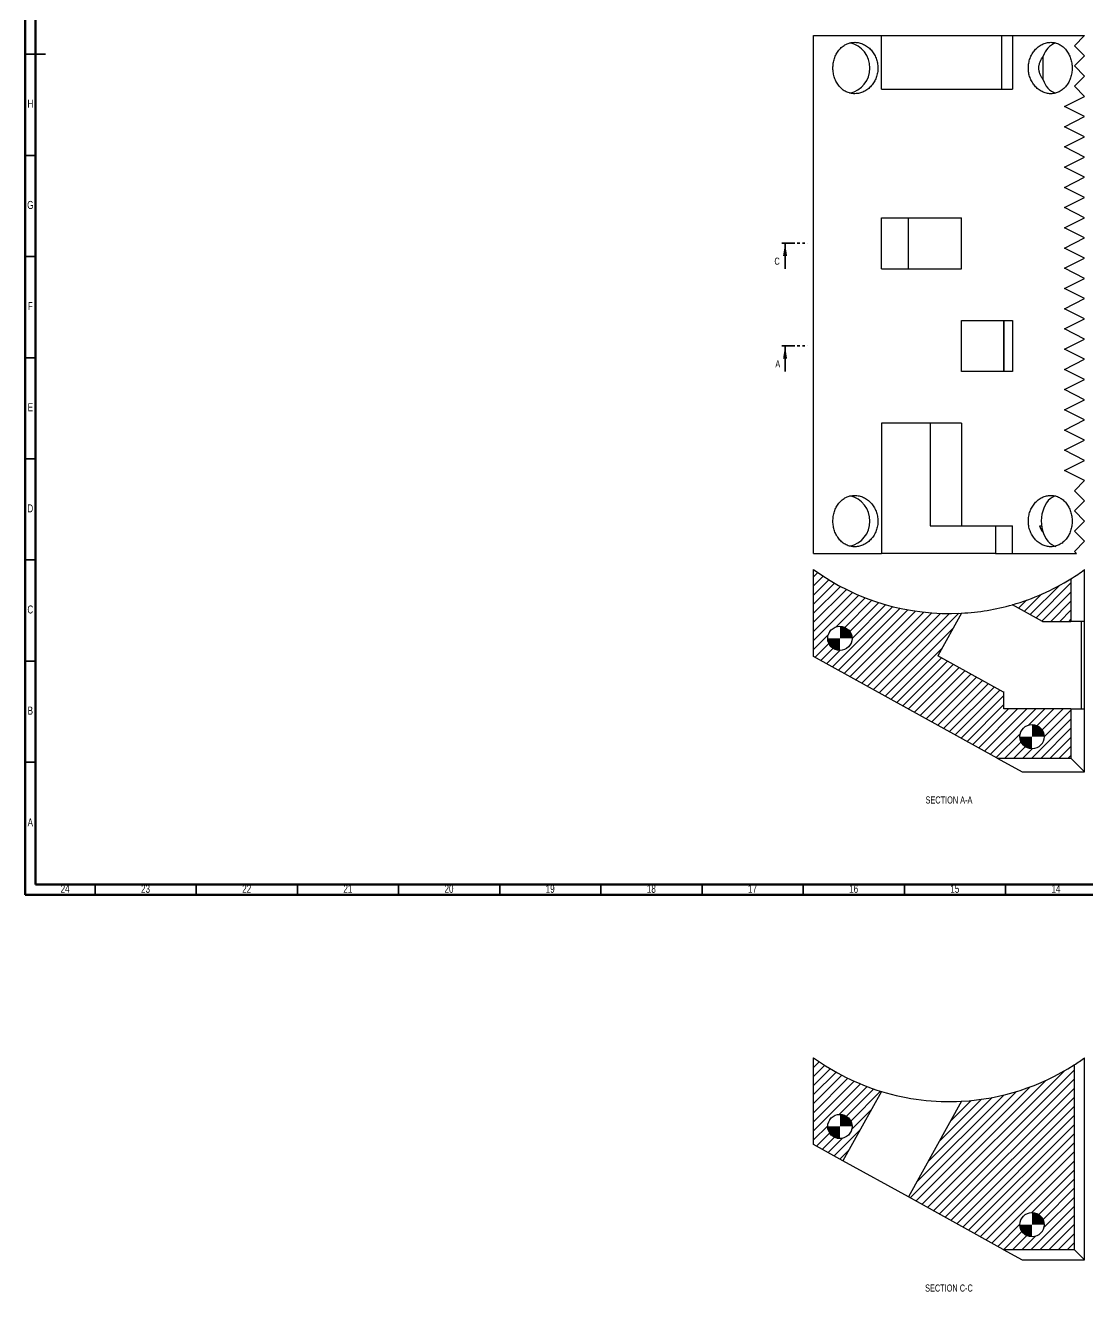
# Model space of a CAD drawing. Header units: millimetres. Extents: x 15 to 1184, y -191 to 836.
# Drawn here: x 15 to 540, y -191 to 435 of the extents above; entities that cross this region are included whole.
import ezdxf

# ---------------------------------------------------------------- set-up
doc = ezdxf.new("R2010")
doc.units = ezdxf.units.MM
doc.linetypes.add('PHANTOM', pattern=[12.699999999999998, 6.35, -1.27, 1.27, -1.27, 1.27, -1.27])
doc.styles.add('SLDTEXTSTYLE0', font='TXT', dxfattribs={"width": 0.75})
pattern_1 = [(45, (0, 0), (-2.245064030267288, 2.245064030267288), [])]

# ---------------------------------------------------------------- blocks, each defined once
blk = doc.blocks.new('SW_DOWELSYMBOL_2')
at = {"linetype": 'Continuous', "lineweight": 0}
h = blk.add_hatch(color=0, dxfattribs=at)
edge = h.paths.add_edge_path(flags=0)
edge.add_arc((0, 0), 5.999999999999978, 180, 270.0000000000008)
edge.add_line((0, -5.999999999999978), (0, 0))
edge.add_line((0, 0), (-5.99999999999995, 0))
h = blk.add_hatch(color=0, dxfattribs=at)
edge = h.paths.add_edge_path(flags=0)
edge.add_arc((0, 0), 5.999999999999978, 0, 90)
edge.add_line((0, 5.999999999999978), (0, 0))
edge.add_line((0, 0), (5.99999999999995, 0))
at = {"color": 0, "linetype": 'Continuous', "lineweight": 0}
blk.add_circle((0, 0), 5.999999999999978, dxfattribs=at)
blk = doc.blocks.new('SW_DOWELSYMBOL_3')
at = {"linetype": 'Continuous', "lineweight": 0}
h = blk.add_hatch(color=0, dxfattribs=at)
edge = h.paths.add_edge_path(flags=0)
edge.add_arc((0, 0), 5.999999999999978, 180, 270.0000000000008)
edge.add_line((0, -5.999999999999978), (0, 0))
edge.add_line((0, 0), (-6.000000000000005, 0))
h = blk.add_hatch(color=0, dxfattribs=at)
edge = h.paths.add_edge_path(flags=0)
edge.add_arc((0, 0), 5.999999999999978, 0, 90)
edge.add_line((0, 5.999999999999978), (0, 0))
edge.add_line((0, 0), (6.000000000000005, 0))
at = {"color": 0, "linetype": 'Continuous', "lineweight": 0}
blk.add_circle((0, 0), 5.999999999999978, dxfattribs=at)
blk = doc.blocks.new('SW_DOWELSYMBOL_4')
at = {"linetype": 'Continuous', "lineweight": 0}
h = blk.add_hatch(color=0, dxfattribs=at)
edge = h.paths.add_edge_path(flags=0)
edge.add_arc((0, 0), 5.999999999999978, 180, 270.0000000000008)
edge.add_line((0, -5.999999999999978), (0, 0))
edge.add_line((0, 0), (-5.99999999999995, 0))
h = blk.add_hatch(color=0, dxfattribs=at)
edge = h.paths.add_edge_path(flags=0)
edge.add_arc((0, 0), 5.999999999999978, 0, 90)
edge.add_line((0, 5.999999999999978), (0, 0))
edge.add_line((0, 0), (5.99999999999995, 0))
at = {"color": 0, "linetype": 'Continuous', "lineweight": 0}
blk.add_circle((0, 0), 5.999999999999978, dxfattribs=at)
blk = doc.blocks.new('SW_DOWELSYMBOL_5')
at = {"linetype": 'Continuous', "lineweight": 0}
h = blk.add_hatch(color=0, dxfattribs=at)
edge = h.paths.add_edge_path(flags=0)
edge.add_arc((0, 0), 5.999999999999978, 180, 270.0000000000008)
edge.add_line((0, -5.999999999999978), (0, 0))
edge.add_line((0, 0), (-6.000000000000005, 0))
h = blk.add_hatch(color=0, dxfattribs=at)
edge = h.paths.add_edge_path(flags=0)
edge.add_arc((0, 0), 5.999999999999978, 0, 90)
edge.add_line((0, 5.999999999999978), (0, 0))
edge.add_line((0, 0), (6.000000000000005, 0))
at = {"color": 0, "linetype": 'Continuous', "lineweight": 0}
blk.add_circle((0, 0), 5.999999999999978, dxfattribs=at)

msp = doc.modelspace()

# ---------------------------------------------------------------- hatches: boundary and pattern name
at = {"linetype": 'Continuous', "lineweight": 18}
h = msp.add_hatch(dxfattribs=at)
h.set_pattern_fill('ANSI31', style=0)
h.set_pattern_definition(pattern_1)
edge = h.paths.add_edge_path(flags=0)
edge.add_arc((471.6007884615385, 258.3297757481004), 114.3, 234.11383598828968, 273.07809128784623, ccw=False)
edge.add_line((404.6007884615385, 165.725834147324), (404.6007884615385, 122.8614504288916))
edge.add_line((404.6007884615385, 122.8614504288916), (495.4086440245051, 72.52583414732335))
edge.add_line((495.4086440245051, 72.52583414732335), (531.8007884615388, 72.52583414732337))
edge.add_line((531.8007884615388, 72.52583414732337), (531.8007884615386, 96.86353359006443))
edge.add_line((531.8007884615386, 96.86353359006443), (498.6007884615386, 96.86353359006443))
edge.add_line((498.6007884615386, 96.86353359006443), (498.6007884615386, 105.5128889655584))
edge.add_line((498.6007884615386, 105.5128889655584), (498.4074897479055, 105.1641688551318))
edge.add_line((498.4074897479055, 105.1641688551318), (466.0465605837478, 123.1021248042463))
edge.add_line((466.0465605837478, 123.1021248042463), (477.7383543528576, 144.1946791085053))
edge = h.paths.add_edge_path(flags=0)
edge.add_arc((512.6053651777097, 83.17200548226948), 5.999999999999971, 0, 360)
edge = h.paths.add_edge_path(flags=0)
edge.add_arc((417.6007884615385, 131.725834147324), 5.999999999999972, 0, 360)
h = msp.add_hatch(dxfattribs=at)
h.set_pattern_fill('ANSI31', style=0)
h.set_pattern_definition(pattern_1)
edge = h.paths.add_edge_path(flags=0)
edge.add_line((531.8007884615382, 140.1489571407076), (531.8007884615381, 161.1677975879164))
edge.add_arc((471.6007884615385, 258.3297757481004), 114.3, 285.8983892681841, 301.7816897244494, ccw=False)
edge.add_line((502.9112368139463, 148.4018638059043), (517.799874557759, 140.1489571407076))
edge.add_line((517.799874557759, 140.1489571407076), (531.8007884615382, 140.1489571407076))
h = msp.add_hatch(dxfattribs=at)
h.set_pattern_fill('ANSI31', style=0)
h.set_pattern_definition(pattern_1)
edge = h.paths.add_edge_path(flags=0)
edge.add_line((404.6007884615385, -75.57162979245835), (404.6007884615385, -118.4360135108908))
edge.add_line((404.6007884615385, -118.4360135108908), (419.1413428122, -126.4959744006034))
edge.add_line((419.1413428122, -126.4959744006034), (438.1216293070376, -92.25463115518336))
edge.add_arc((471.6007884615385, 17.03231180831802), 114.3, 234.1138359882898, 252.9679838852387, ccw=False)
edge = h.paths.add_edge_path(flags=0)
edge.add_arc((417.6007884615385, -109.5716297924584), 5.999999999999972, 0, 360)
h = msp.add_hatch(dxfattribs=at)
h.set_pattern_fill('ANSI31', style=0)
h.set_pattern_definition(pattern_1)
edge = h.paths.add_edge_path(flags=0)
edge.add_line((451.5022719763577, -144.4339303497179), (498.295120432939, -170.3716297924588))
edge.add_line((498.295120432939, -170.3716297924588), (533.4007884615387, -170.3716297924588))
edge.add_line((533.4007884615387, -170.3716297924588), (533.400788461538, -79.11991125490637))
edge.add_arc((471.6007884615385, 17.03231180831802), 114.3, 273.07809128784623, 302.7301058616557, ccw=False)
edge.add_line((477.7383543528576, -97.10278483127712), (451.5022719763577, -144.4339303497179))
edge = h.paths.add_edge_path(flags=0)
edge.add_arc((512.6053651777097, -158.1254584575128), 5.999999999999971, 0, 360)

# ---------------------------------------------------------------- linework, layer by layer
at = {"color": 7, "linetype": 'Continuous', "lineweight": 70}
for p, q in [((15, 5), (15, 836)), ((20, 10), (20, 831)), ((1179, 10), (20, 10)), ((1184, 5), (15, 5))]:
    msp.add_line(p, q, dxfattribs=at)
at = {"color": 7, "linetype": 'Continuous', "lineweight": 25}
for p, q in [((404.6007884615385, 173.7249230769233), (404.6007884615385, 429.7249230769233)), ((404.6007884615385, 429.7249230769233), (438.1216293070376, 429.7249230769233)), ((438.1216293070376, 403.3249230769234), (438.1216293070376, 429.7249230769233)), ((438.1216293070376, 429.7249230769233), (497.622721101118, 429.7249230769233)), ((497.622721101118, 403.3249230769234), (497.622721101118, 429.7249230769233)), ((497.622721101118, 429.7249230769233), (502.9112368139462, 429.7249230769233)), ((502.9112368139462, 429.7249230769233), (502.9112368139463, 403.3249230769234)), ((502.9112368139462, 429.7249230769233), (538.6007884615386, 429.7249230769233)), ((533.6007884615386, 424.7249243027161), (538.6007884615386, 429.7249230769233)), ((518.1408520355787, 407.9048545353261), (518.1408520356987, 419.5449916186713)), ((538.6007884615386, 419.7249230769233), (533.6007884615385, 424.7249243027161)), ((533.6007884615386, 414.7249243027161), (538.6007884615386, 419.7249230769233)), ((538.6007884615386, 409.7249230769233), (533.6007884615386, 414.724924302716)), ((533.6007884615386, 404.724924302716), (538.6007884615386, 409.7249230769233)), ((438.1216293070376, 403.3249230769234), (502.9112368139463, 403.3249230769234)), ((538.6007884615386, 399.7249230769233), (533.6007884615386, 404.724924302716)), ((528.6007884615385, 394.7249230769232), (538.6007884615386, 399.7249230769233)), ((538.6007884615385, 389.7249230769232), (528.6007884615384, 394.7249230769233)), ((528.6007884615385, 384.7249230769233), (538.6007884615385, 389.7249230769233)), ((538.6007884615385, 379.7249230769232), (528.6007884615384, 384.7249230769233)), ((528.6007884615384, 374.7249230769233), (538.6007884615385, 379.7249230769233)), ((538.6007884615384, 369.7249230769232), (528.6007884615384, 374.7249230769233)), ((528.6007884615384, 364.7249230769233), (538.6007884615385, 369.7249230769233)), ((538.6007884615385, 359.7249230769232), (528.6007884615384, 364.7249230769233)), ((528.6007884615384, 354.7249230769233), (538.6007884615384, 359.7249230769233)), ((538.6007884615384, 349.7249230769233), (528.6007884615384, 354.7249230769233)), ((528.6007884615383, 344.7249230769233), (538.6007884615384, 349.7249230769233)), ((538.6007884615384, 339.7249230769232), (528.6007884615384, 344.7249230769233)), ((438.1216293070377, 339.7249230769233), (477.7383543528576, 339.7249230769233)), ((438.1216293070376, 314.5249230769232), (438.1216293070377, 339.7249230769233)), ((451.5022719763577, 314.5249230769232), (451.5022719763577, 339.7249230769233)), ((477.7383543528576, 314.5249230769232), (477.7383543528576, 339.7249230769233)), ((528.6007884615383, 334.7249230769233), (538.6007884615384, 339.7249230769233)), ((538.6007884615384, 329.7249230769232), (528.6007884615383, 334.7249230769232)), ((528.6007884615382, 324.7249230769232), (538.6007884615384, 329.7249230769233)), ((538.6007884615383, 319.7249230769232), (528.6007884615383, 324.7249230769232)), ((528.6007884615382, 314.7249230769233), (538.6007884615384, 319.7249230769233)), ((438.1216293070376, 314.5249230769232), (477.7383543528576, 314.5249230769232)), ((538.6007884615384, 309.7249230769232), (528.6007884615383, 314.7249230769232)), ((528.6007884615382, 304.7249230769232), (538.6007884615383, 309.7249230769233)), ((538.6007884615383, 299.7249230769232), (528.6007884615382, 304.7249230769232)), ((528.6007884615382, 294.7249230769232), (538.6007884615383, 299.7249230769233)), ((538.6007884615383, 289.7249230769232), (528.6007884615381, 294.7249230769233)), ((477.7383543528577, 288.9249230769233), (502.9112368139463, 288.9249230769233)), ((477.7383543528577, 263.7249230769233), (477.7383543528577, 288.9249230769233)), ((498.4074897479055, 288.9249230769233), (498.4074897479055, 263.7249230769233)), ((498.6007884615386, 288.9249230769233), (498.6007884615386, 263.7249230769233)), ((502.9112368139463, 288.9249230769233), (502.9112368139463, 263.7249230769233)), ((528.6007884615381, 284.7249230769233), (538.6007884615383, 289.7249230769233)), ((538.6007884615383, 279.7249230769232), (528.6007884615381, 284.7249230769233)), ((528.6007884615381, 274.7249230769233), (538.6007884615383, 279.7249230769233)), ((538.6007884615383, 269.7249230769232), (528.6007884615381, 274.7249230769233)), ((528.6007884615381, 264.7249230769233), (538.6007884615383, 269.7249230769233)), ((502.9112368139463, 263.7249230769233), (477.7383543528577, 263.7249230769233)), ((538.6007884615382, 259.7249230769232), (528.600788461538, 264.7249230769233)), ((528.600788461538, 254.7249230769233), (538.6007884615382, 259.7249230769234)), ((538.6007884615382, 249.7249230769232), (528.600788461538, 254.7249230769233)), ((528.600788461538, 244.7249230769233), (538.6007884615382, 249.7249230769234)), ((538.6007884615382, 239.7249230769232), (528.600788461538, 244.7249230769233)), ((477.7383543528576, 238.1249230769233), (438.1216293070376, 238.1249230769233)), ((438.1216293070376, 238.1249230769233), (438.1216293070376, 173.7249230769233)), ((462.1680836217772, 238.1249230769233), (462.1680836217769, 187.3249230769233)), ((477.7383543528576, 238.1249230769233), (477.7383543528573, 187.3249230769233)), ((528.600788461538, 234.7249230769233), (538.6007884615382, 239.7249230769234)), ((538.6007884615382, 229.7249230769231), (528.600788461538, 234.7249230769233)), ((528.6007884615378, 224.7249230769233), (538.6007884615382, 229.7249230769234)), ((538.6007884615382, 219.7249230769232), (528.600788461538, 224.7249230769233)), ((528.6007884615378, 214.7249230769233), (538.6007884615382, 219.7249230769234)), ((538.6007884615381, 209.7249230769231), (528.6007884615378, 214.7249230769233)), ((533.6007884615377, 204.7249230769233), (538.6007884615381, 209.7249230769235)), ((538.6007884615381, 199.724923076923), (533.6007884615378, 204.7249230769232)), ((533.6007884615377, 194.7249230769233), (538.6007884615381, 199.7249230769236)), ((538.6007884615381, 189.7249230769229), (533.6007884615376, 194.7249230769233)), ((533.6007884615377, 184.7249230769233), (538.6007884615381, 189.7249230769236)), ((462.1680836217769, 187.3249230769233), (477.7383543528573, 187.3249230769233)), ((477.7383543528573, 187.3249230769233), (502.9112368139463, 187.3249230769233)), ((494.5290127859347, 187.3249230769233), (494.5290127859347, 173.7249230769233)), ((502.9112368139463, 173.7249230769233), (502.9112368139463, 187.3249230769233)), ((538.6007884615381, 179.7249230769229), (533.6007884615378, 184.7249230769232)), ((533.6007884615377, 174.7249230769233), (538.6007884615381, 179.7249230769236)), ((404.6007884615385, 173.7249230769233), (438.1216293070376, 173.7249230769233)), ((494.5290127859347, 173.7249230769233), (438.1216293070376, 173.7249230769233)), ((494.5290127859347, 173.7249230769233), (502.9112368139463, 173.7249230769233)), ((502.9112368139463, 173.7249230769233), (534.6007884615377, 173.7249230769233)), ((534.6007884615377, 173.7249230769233), (533.6007884615377, 174.7249230769233)), ((404.6007884615385, 122.8614504288905), (404.6007884615385, 165.725834147323)), ((538.6007884615386, 140.1489571407065), (538.6007884615381, 165.725834147323)), ((531.8007884615381, 161.1677975879153), (531.8007884615382, 140.1489571407065)), ((477.7383543528576, 144.1946791085042), (466.0465605837479, 123.1021248042452)), ((517.799874557759, 140.1489571407065), (502.9112368139463, 148.4018638059032)), ((517.799874557759, 140.1489571407065), (531.8007884615382, 140.1489571407065)), ((538.6007884615386, 140.1489571407065), (531.8007884615382, 140.1489571407065)), ((537.000788461538, 96.86353359006335), (537.0007884615381, 140.1489571407065)), ((538.6007884615381, 96.86353359006344), (538.6007884615381, 140.1489571407066)), ((495.4086440245052, 72.52583414732227), (404.6007884615385, 122.8614504288905)), ((498.4074897479055, 105.1641688551307), (466.0465605837479, 123.1021248042452)), ((498.4074897479055, 105.1641688551307), (498.6007884615386, 105.5128889655574)), ((498.6007884615386, 96.86353359006335), (498.6007884615386, 105.5128889655574)), ((531.8007884615386, 96.86353359006335), (498.6007884615386, 96.86353359006335)), ((531.8007884615386, 96.86353359006335), (531.8007884615388, 72.5258341473223)), ((531.8007884615386, 96.86353359006335), (538.6007884615386, 96.86353359006335)), ((538.6007884615381, 65.72583414732294), (538.6007884615386, 96.86353359006335)), ((495.4086440245052, 72.52583414732227), (531.8007884615388, 72.5258341473223)), ((495.4086440245052, 72.52583414732227), (507.6761687603496, 65.72583414732303)), ((531.8007884615388, 72.5258341473223), (538.6007884615381, 65.72583414732294)), ((507.6761687603496, 65.72583414732303), (538.6007884615381, 65.72583414732294)), ((404.6007884615385, -118.4360135108915), (404.6007884615385, -75.57162979245908)), ((533.400788461538, -79.1199112549071), (533.4007884615387, -170.3716297924595)), ((538.6007884615382, -175.5716297924591), (538.6007884615382, -75.57162979245906)), ((438.1216293070376, -92.25463115518407), (419.1413428122, -126.4959744006041)), ((477.7383543528576, -97.10278483127783), (451.5022719763577, -144.4339303497186)), ((419.1413428122, -126.4959744006041), (404.6007884615385, -118.4360135108915)), ((451.5022719763577, -144.4339303497186), (419.1413428122, -126.4959744006041)), ((498.295120432939, -170.3716297924595), (451.5022719763577, -144.4339303497186)), ((498.295120432939, -170.3716297924595), (533.4007884615387, -170.3716297924595)), ((498.295120432939, -170.3716297924595), (507.6761687603496, -175.571629792459)), ((533.4007884615387, -170.3716297924595), (538.6007884615382, -175.5716297924591)), ((507.6761687603496, -175.571629792459), (538.6007884615382, -175.5716297924591))]:
    msp.add_line(p, q, dxfattribs=at)
at = {"color": 7, "linetype": 'Continuous', "lineweight": 35}
for p, q in [((15, 420.5), (25, 420.5)), ((20, 420.5), (15, 420.5)), ((20, 370.5), (15, 370.5)), ((390.5207884615385, 314.4249230769232), (390.5207884615385, 327.1249230769232)), ((20, 320.5), (15, 320.5)), ((390.5207884615385, 263.6249230769233), (390.5207884615385, 276.3249230769233)), ((20, 270.4999999999999), (15, 270.4999999999999)), ((20, 220.5), (15, 220.5)), ((20, 170.5), (15, 170.5)), ((20, 120.4999999999999), (15, 120.4999999999999)), ((20, 70.49999999999996), (15, 70.49999999999996)), ((49.49999999999999, 10), (49.49999999999999, 5)), ((99.50000000000003, 10), (99.50000000000003, 5)), ((149.5, 10), (149.5, 5)), ((199.5, 10), (199.5, 5)), ((249.5, 10), (249.5, 5)), ((299.5, 10), (299.5, 5)), ((349.5000000000001, 10), (349.5000000000001, 5)), ((399.5, 10), (399.5, 5)), ((449.5, 10), (449.5, 5)), ((499.5000000000001, 10), (499.5000000000001, 5))]:
    msp.add_line(p, q, dxfattribs=at)
at = {"color": 7, "linetype": 'PHANTOM', "lineweight": 35}
for p, q in [((388.9332884615385, 327.1249230769232), (401.6396384615385, 327.1249230769232)), ((388.9332884615385, 276.3249230769233), (401.6396384615385, 276.3249230769233))]:
    msp.add_line(p, q, dxfattribs=at)
at = {"color": 7, "linetype": 'Continuous', "lineweight": 25, "flags": 128}
msp.add_lwpolyline([(524.2014329570086, 202.1882223160628), (523.6367529420547, 201.9980925255502), (522.5657724215642, 201.4713052411682), (521.5506070442179, 200.7462913154597), (520.6083882825263, 199.8352857560549), (519.7550165948529, 198.75366228141), (519.0048930964588, 197.5196738808759), (518.370676532785, 196.1541447854931), (517.8630696561794, 194.6801190476705), (517.4906386110819, 193.1224716601637), (517.2596683756385, 191.5074887769286), (517.1740566992478, 189.8624241198576), (517.2352483259027, 188.2150390572746), (517.4422106133429, 186.5931341156193), (517.7914509594593, 185.024079830316), (518.2770757418702, 183.5343548529775), (518.8908897760316, 182.149099109636), (519.6225346134704, 180.8916895507042), (520.4596633462843, 179.7833456521155), (521.3881489679836, 178.8427713250301), (522.392322774474, 178.0858392770755), (523.455238782032, 177.5253231517004), (524.2681130894324, 177.2429568709541)], dxfattribs=at)
at = {"color": 7, "linetype": 'Continuous', "lineweight": 25}
for centre, radius in [((417.6007884615385, 131.725834147323), 5.999999999999986), ((512.6053651777097, 83.17200548226842), 5.999999999999986), ((417.6007884615385, -109.5716297924591), 5.999999999999957), ((512.6053651777097, -158.1254584575136), 6)]:
    msp.add_circle(centre, radius, dxfattribs=at)
for centre, radius, start, end in [((419.7106141678432, 413.7256290987407), 12.7738652438609, 282.7644679054377, 76.92898118824421), ((527.8405992736626, 416.7821001451166), 10.08556720145336, 111.1511237185268, 164.1008425494477), ((527.4778741919023, 410.3437044036034), 9.650283489497742, 194.6387118136971, 250.5649373995476), ((419.7106141678432, 189.7256290987409), 12.77386524386097, 282.7644679054446, 76.92898118823354), ((471.6007884615385, 258.3297757480993), 114.3, 234.1138359882906, 273.078091287847), ((471.6007884615385, 258.3297757480993), 114.3000000000001, 301.7816897244502, 305.8861640117108), ((471.6007884615385, 258.3297757480993), 114.3000000000001, 285.8983892681849, 301.7816897244502), ((471.6007884615385, 258.3297757480993), 114.3000000000001, 273.078091287847, 285.8983892681849), ((471.6007884615385, 17.0323118083173), 114.3, 234.1138359882906, 252.9679838852394), ((471.6007884615385, 17.0323118083173), 114.3, 273.078091287847, 302.7301058616565), ((471.6007884615385, 17.0323118083173), 114.3, 302.7301058616565, 305.8861640117109), ((471.6007884615385, 17.0323118083173), 114.3, 252.9679838852395, 273.078091287847)]:
    msp.add_arc(centre, radius, start, end, dxfattribs=at)
for points, knots in [([(424.9292694972736, 426.4249230769233), (424.5539956303232, 426.4249230769233), (424.1812914005509, 426.4032339151663), (423.4409545653053, 426.3167311947801), (423.0718525672294, 426.2514569287137), (421.9892119847388, 425.9940514812499), (421.2965561959269, 425.741265466198), (419.9669147504788, 425.0767198417634), (419.3289929377557, 424.661455448111), (418.1636147440378, 423.7089582646477), (417.627674760657, 423.1679989549577), (416.6502676755024, 421.9585948838024), (416.2235421905073, 421.3086806040187), (415.4838354770135, 419.9242785927699), (415.1687968876521, 419.1817070463605), (414.6703185454117, 417.657570582915), (414.4848475703279, 416.8758100056523), (414.2377790255442, 415.2736678370777), (414.1775629535348, 414.4501132476362), (414.1865380806075, 412.8279572108466), (414.2539417671601, 412.0214785258648), (414.4521801081332, 410.8188358924117), (414.5350259928402, 410.4179410391094), (414.7306626777394, 409.6347328576571), (414.8436586542185, 409.2505343697923), (415.2279610576399, 408.1199199854454), (415.5440953152317, 407.3952622736824), (416.3060497106355, 406.007935238877), (416.7434627972587, 405.3621772106786), (417.4753909241973, 404.4793311097991), (417.7325501850297, 404.1985961503581), (418.2743510427379, 403.6650668855564), (418.5606667077134, 403.4109804681312), (419.4512094568638, 402.7030150444495), (420.0807723077212, 402.3063421590855), (421.4128707111296, 401.6622003719682), (422.1223391425214, 401.413860705943), (423.5756641320505, 401.0910485273623), (424.3236986090865, 401.015543761085), (425.8058103061659, 401.0361904613912), (426.5468350703016, 401.1303734758974), (428.0255117751727, 401.489866441916), (428.7385705151833, 401.7490516240188), (430.1141378059165, 402.4171165080803), (430.7828197612077, 402.8317880771765), (432.0198976647058, 403.7820099776326), (432.5921813044807, 404.3175355056285), (433.380657431723, 405.2105592525796), (433.6326143371431, 405.524745583708), (434.1029312131698, 406.171208522552), (434.3224229893243, 406.5045377409563), (434.9347926994619, 407.5340643685609), (435.2823396677705, 408.2604559408436), (435.8482782860481, 409.7904555930152), (436.0585741634516, 410.5717085870245), (436.2688812221443, 411.7669692324956), (436.3213413737856, 412.1693139107893), (436.3902129554404, 412.9820107143476), (436.4064717384574, 413.3940502550388), (436.3995424782083, 414.6179021806695), (436.3222595593751, 415.4240253778024), (436.0248086903575, 417.0170040904957), (435.8010158532716, 417.8107158091976), (435.2243316970832, 419.3178530569753), (434.8716827461378, 420.0371926951796), (434.2458791044177, 421.0641494170807), (434.0196388857671, 421.3994843799268), (433.5415788927936, 422.0410103124928), (433.2899073485368, 422.3474695429832), (432.4979945459688, 423.2247494888642), (431.9212313507817, 423.7539074606081), (430.980315888085, 424.4597656612384), (430.6553192060906, 424.6789772014603), (429.9944602626709, 425.0778653252343), (429.6569954214936, 425.2587803276567), (428.9682031877926, 425.5836379300377), (428.6168764169103, 425.7275828188079), (427.9001134378816, 425.9774527097615), (427.5327439003885, 426.0837704501126), (426.4246885347553, 426.3388002077721), (425.6798172311746, 426.4249230769233), (424.9292694972736, 426.4249230769233)], [0, 0, 0, 0, 0.01562500000000007, 0.01562500000000007, 0.03125000000000013, 0.03125000000000013, 0.06250000000000029, 0.06250000000000029, 0.09375000000000033, 0.09375000000000033, 0.1250000000000004, 0.1250000000000004, 0.1562500000000004, 0.1562500000000004, 0.1875000000000005, 0.1875000000000005, 0.2187500000000005, 0.2187500000000005, 0.2500000000000006, 0.2500000000000006, 0.2812500000000006, 0.2812500000000006, 0.2968750000000006, 0.2968750000000006, 0.3125000000000006, 0.3125000000000006, 0.3437500000000006, 0.3437500000000006, 0.3750000000000006, 0.3750000000000006, 0.3906250000000007, 0.3906250000000007, 0.4062500000000006, 0.4062500000000006, 0.4375000000000006, 0.4375000000000006, 0.4687500000000007, 0.4687500000000007, 0.5000000000000007, 0.5000000000000007, 0.5312500000000007, 0.5312500000000007, 0.5625000000000007, 0.5625000000000007, 0.5937500000000008, 0.5937500000000008, 0.6250000000000008, 0.6250000000000008, 0.6406250000000007, 0.6406250000000007, 0.6562500000000007, 0.6562500000000007, 0.6875000000000008, 0.6875000000000008, 0.7187500000000009, 0.7187500000000009, 0.7343750000000009, 0.7343750000000009, 0.7500000000000008, 0.7500000000000008, 0.7812500000000008, 0.7812500000000008, 0.8125000000000007, 0.8125000000000007, 0.8437500000000006, 0.8437500000000006, 0.8593750000000006, 0.8593750000000006, 0.8750000000000004, 0.8750000000000004, 0.9062500000000003, 0.9062500000000003, 0.9218750000000003, 0.9218750000000003, 0.9375000000000003, 0.9375000000000003, 0.9531250000000002, 0.9531250000000002, 0.9687500000000002, 0.9687500000000002, 1, 1, 1, 1]), ([(521.884776523819, 426.4249230769232), (521.149592879657, 426.4249230769233), (520.4240999445955, 426.3378648881015), (518.9919378335045, 425.9983072975954), (518.277644455971, 425.7410912648334), (516.923899111684, 425.0790595736772), (516.2807786574954, 424.6754617078704), (515.3671388185836, 423.9629393164163), (515.0706312927881, 423.706635397082), (514.5074086523027, 423.1691147848279), (514.239041137649, 422.8867403206287), (513.7282316880639, 422.2955659807507), (513.4857914373831, 421.9867640122462), (513.0270418919379, 421.3427470108608), (512.8097390635393, 421.0057307067729), (512.2068420420799, 419.9688947790995), (511.8700993888023, 419.245885797656), (511.3229990527802, 417.7388849712947), (511.1119870979656, 416.9469286018022), (510.8334836518591, 415.3551991863994), (510.7633602991525, 414.5522673241491), (510.7613674355325, 412.9323000452827), (510.8315227618373, 412.1128363801669), (511.1068567551685, 410.525433434247), (511.3114164751905, 409.7490942569091), (511.7211069382282, 408.6114495321323), (511.875613070373, 408.235679534596), (512.2131434839125, 407.5089544535733), (512.3967252987392, 407.1561159105883), (512.9911724521711, 406.1288336215925), (513.445301590454, 405.4852994448417), (514.4752026549761, 404.2863717316691), (515.0372269035145, 403.747807009426), (515.9398027810489, 403.0386398749218), (516.2511047969323, 402.8182942482383), (516.8950781351344, 402.4107596502723), (517.2299130867236, 402.2225919379247), (518.2486544676735, 401.7202093853288), (518.9464114999768, 401.4661190731425), (520.3778844086115, 401.1193875741296), (521.1193298014185, 401.0280874544399), (522.5720133611748, 401.0219246138025), (523.2895932692586, 401.103836891984), (524.3529068289823, 401.3567367503379), (524.7039269913475, 401.4628851683115), (525.3853134407658, 401.7135381659568), (526.0501626606845, 402.0034311491939), (526.6830126410155, 402.3701556357579), (527.2999588238549, 402.7756299774513), (527.6010104116089, 402.9984877603689), (528.4611903611154, 403.7102336503228), (528.9846317326501, 404.2458735707769), (529.698937063825, 405.138108486956), (529.9261886136618, 405.4521717739362), (530.3496048846378, 406.0997815666187), (530.546205514492, 406.4335029117768), (531.0927305486706, 407.4633525408877), (531.3997815481555, 408.1879053535123), (531.899779920941, 409.7139625856356), (532.0853622814491, 410.4930622740166), (532.2728205115457, 411.6832496044582), (532.3200588992763, 412.0836686854193), (532.383698463865, 412.8919900666253), (532.4000166876308, 413.3018146080738), (532.4013030477893, 414.5211584657242), (532.3399924835026, 415.3246513371233), (532.0945418776661, 416.9131248476315), (531.9073037343428, 417.7060475694153), (531.4158425079711, 419.219472263049), (531.1128230056473, 419.9424524272132), (530.3882646057557, 421.3197747084226), (529.9618902906554, 421.9782542912756), (529.018346357403, 423.1665875629217), (528.4986505802037, 423.7036469129255), (527.642076309746, 424.4196126683488), (527.3417988094048, 424.6442650746854), (526.7271700905549, 425.0528013659365), (526.412011029107, 425.2376660897829), (525.4429259876459, 425.7347320473081), (524.7651235367567, 425.9901576006126), (523.3433306904005, 426.3377676314392), (522.619960167981, 426.4249230769233), (521.884776523819, 426.4249230769233)], [0, 0, 0, 0, 0.03125000000000105, 0.03125000000000105, 0.0625000000000021, 0.0625000000000021, 0.09375000000000314, 0.09375000000000314, 0.1093750000000035, 0.1093750000000035, 0.1250000000000038, 0.1250000000000038, 0.1406250000000041, 0.1406250000000041, 0.1562500000000045, 0.1562500000000045, 0.1875000000000051, 0.1875000000000051, 0.2187500000000057, 0.2187500000000057, 0.2500000000000063, 0.2500000000000063, 0.281250000000007, 0.281250000000007, 0.3125000000000076, 0.3125000000000076, 0.3281250000000079, 0.3281250000000079, 0.3437500000000082, 0.3437500000000082, 0.3750000000000088, 0.3750000000000088, 0.4062500000000094, 0.4062500000000094, 0.4218750000000095, 0.4218750000000095, 0.4375000000000095, 0.4375000000000095, 0.4687500000000097, 0.4687500000000097, 0.5000000000000099, 0.5000000000000099, 0.5312500000000095, 0.5312500000000095, 0.5468750000000094, 0.5468750000000094, 0.5625000000000093, 0.5781250000000092, 0.5781250000000092, 0.593750000000009, 0.593750000000009, 0.6250000000000091, 0.6250000000000091, 0.6406250000000089, 0.6406250000000089, 0.6562500000000088, 0.6562500000000088, 0.6875000000000081, 0.6875000000000081, 0.7187500000000073, 0.7187500000000073, 0.7343750000000069, 0.7343750000000069, 0.7500000000000063, 0.7500000000000063, 0.7812500000000054, 0.7812500000000054, 0.8125000000000044, 0.8125000000000044, 0.8437500000000036, 0.8437500000000036, 0.8750000000000026, 0.8750000000000026, 0.906250000000002, 0.906250000000002, 0.9218750000000016, 0.9218750000000016, 0.9375000000000012, 0.9375000000000012, 0.9687500000000007, 0.9687500000000007, 1, 1, 1, 1]), ([(518.1408520355787, 407.9048545353261), (517.8216132656268, 408.3064674776667), (517.528098743695, 408.7282417716134), (517.0014899386209, 409.6191446564104), (516.7669347187093, 410.0917087568732), (516.379140048971, 411.0798527786926), (516.2286666153676, 411.5870818958369), (516.074309359452, 412.3695449467265), (516.0347885036014, 412.6339811349334), (515.9812423842642, 413.1705784786456), (515.9673581700646, 413.4442673519528), (515.9663468237572, 414.2553290204989), (516.0185231047141, 414.7885312455416), (516.2226427221275, 415.8407672988536), (516.3762779707838, 416.3608554676067), (516.953733017492, 417.8377496228958), (517.5011094406301, 418.7401742526646), (518.1408520356089, 419.5449916185204)], [0, 0, 0, 0, 0.1249999999999992, 0.1249999999999992, 0.2499999999999984, 0.2499999999999984, 0.3749999999999976, 0.3749999999999976, 0.4374999999999975, 0.4374999999999975, 0.4999999999999974, 0.4999999999999974, 0.6249999999999984, 0.6249999999999984, 0.7499999999999993, 0.7499999999999993, 1, 1, 1, 1]), ([(424.9292694972736, 202.4249230769233), (424.5539956303235, 202.4249230769234), (424.1812914005514, 202.4032339151663), (423.4409545653064, 202.3167311947801), (423.0718525672307, 202.2514569287135), (421.989211984741, 201.9940514812495), (421.2965561959298, 201.7412654661972), (419.9669147504831, 201.0767198417616), (419.3289929377608, 200.6614554481086), (418.1636147440448, 199.7089582646445), (417.6276747606647, 199.1679989549535), (416.6502676755125, 197.9585948837979), (416.2235421905185, 197.3086806040141), (415.4838354770266, 195.924278592765), (415.1687968876661, 195.1817070463555), (414.6703185454275, 193.6575705829108), (414.4848475703444, 192.8758100056485), (414.2377790255616, 191.2736678370744), (414.1775629535526, 190.4501132476337), (414.1865380806254, 188.8279572108456), (414.2539417671778, 188.0214785258642), (414.4521801081506, 186.8188358924117), (414.5350259928574, 186.4179410391097), (414.730662677756, 185.6347328576581), (414.8436586542347, 185.2505343697934), (415.2279610576551, 184.1199199854471), (415.5440953152462, 183.3952622736841), (416.3060497106483, 182.007935238879), (416.7434627972705, 181.3621772106804), (417.4753909242077, 180.4793311098007), (417.7325501850395, 180.1985961503596), (418.2743510427468, 179.6650668855577), (418.560666707722, 179.4109804681323), (419.4512094568712, 178.70301504445), (420.080772307728, 178.3063421590859), (421.4128707111351, 177.6622003719681), (422.1223391425262, 177.4138607059427), (423.5756641320543, 177.0910485273622), (424.3236986090899, 177.0155437610847), (425.8058103061682, 177.0361904613914), (426.5468350703035, 177.1303734758982), (428.0255117751732, 177.4898664419176), (428.7385705151831, 177.7490516240209), (430.1141378059148, 178.4171165080834), (430.7828197612052, 178.83178807718), (432.0198976647014, 179.7820099776368), (432.5921813044753, 180.3175355056332), (433.3806574317161, 181.2105592525846), (433.6326143371357, 181.5247455837132), (434.1029312131614, 182.1712085225571), (434.3224229893154, 182.5045377409613), (434.9347926994515, 183.5340643685659), (435.2823396677595, 184.260455940849), (435.8482782860353, 185.7904555930195), (436.0585741634382, 186.5717085870282), (436.2688812221301, 187.7669692324988), (436.3213413737713, 188.1693139107923), (436.3902129554258, 188.9820107143502), (436.4064717384426, 189.3940502550411), (436.3995424781935, 190.6179021806707), (436.3222595593604, 191.424025377803), (436.0248086903433, 193.0170040904953), (435.8010158532579, 193.8107158091967), (435.2243316970706, 195.3178530569735), (434.871682746126, 196.0371926951777), (434.2458791044071, 197.0641494170785), (434.0196388857568, 197.3994843799246), (433.5415788927842, 198.0410103124905), (433.2899073485277, 198.3474695429811), (432.4979945459611, 199.2247494888621), (431.921231350775, 199.7539074606061), (430.9803158880795, 200.4597656612365), (430.6553192060855, 200.6789772014586), (429.9944602626666, 201.077865325233), (429.6569954214897, 201.2587803276554), (428.9682031877894, 201.5836379300368), (428.6168764169074, 201.7275828188072), (427.9001134378794, 201.9774527097611), (427.5327439003866, 202.0837704501123), (426.4246885347543, 202.338800207772), (425.6798172311741, 202.4249230769233), (424.9292694972737, 202.4249230769234)], [0, 0, 0, 0, 0.01562499999999962, 0.01562499999999962, 0.03124999999999924, 0.03124999999999924, 0.06249999999999829, 0.06249999999999829, 0.0937499999999974, 0.0937499999999974, 0.1249999999999965, 0.1249999999999965, 0.1562499999999956, 0.1562499999999956, 0.1874999999999948, 0.1874999999999948, 0.2187499999999939, 0.2187499999999939, 0.249999999999993, 0.249999999999993, 0.2812499999999921, 0.2812499999999921, 0.2968749999999912, 0.2968749999999912, 0.3124999999999902, 0.3124999999999902, 0.3437499999999892, 0.3437499999999892, 0.3749999999999883, 0.3749999999999883, 0.3906249999999882, 0.3906249999999882, 0.4062499999999881, 0.4062499999999881, 0.4374999999999879, 0.4374999999999879, 0.4687499999999877, 0.4687499999999877, 0.4999999999999875, 0.4999999999999875, 0.5312499999999873, 0.5312499999999873, 0.5624999999999871, 0.5624999999999871, 0.593749999999987, 0.593749999999987, 0.6249999999999868, 0.6249999999999868, 0.640624999999987, 0.640624999999987, 0.6562499999999873, 0.6562499999999873, 0.6874999999999887, 0.6874999999999887, 0.71874999999999, 0.71874999999999, 0.7343749999999908, 0.7343749999999908, 0.7499999999999915, 0.7499999999999915, 0.7812499999999919, 0.7812499999999919, 0.8124999999999922, 0.8124999999999922, 0.8437499999999926, 0.8437499999999926, 0.8593749999999932, 0.8593749999999932, 0.8749999999999938, 0.8749999999999938, 0.9062499999999959, 0.9062499999999959, 0.9218749999999967, 0.9218749999999967, 0.9374999999999974, 0.9374999999999974, 0.9531249999999981, 0.9531249999999981, 0.9687499999999989, 0.9687499999999989, 1, 1, 1, 1]), ([(521.884776523819, 202.4249230769233), (521.1495928796572, 202.4249230769234), (520.4240999445959, 202.3378648881016), (518.9919378335054, 201.9983072975952), (518.2776444559721, 201.741091264833), (516.9238991116858, 201.0790595736764), (516.2807786574976, 200.675461707869), (515.3671388185865, 199.9629393164147), (515.0706312927912, 199.7066353970803), (514.5074086523064, 199.1691147848259), (514.2390411376527, 198.8867403206268), (513.7282316880683, 198.2955659807486), (513.4857914373877, 197.986764012244), (513.0270418919428, 197.3427470108585), (512.8097390635445, 197.0057307067705), (512.206842042086, 195.9688947790972), (511.8700993888089, 195.2458857976534), (511.3229990527877, 193.7388849712922), (511.1119870979732, 192.9469286018), (510.8334836518674, 191.3551991863977), (510.7633602991609, 190.5522673241477), (510.7613674355411, 188.9323000452815), (510.8315227618459, 188.112836380166), (511.1068567551769, 186.5254334342467), (511.3114164751987, 185.7490942569089), (511.7211069382359, 184.6114495321323), (511.8756130703806, 184.2356795345962), (512.2131434839198, 183.5089544535736), (512.3967252987462, 183.1561159105886), (512.9911724521776, 182.1288336215928), (513.4453015904602, 181.4852994448421), (514.4752026549814, 180.2863717316694), (515.0372269035196, 179.747807009426), (515.9398027810533, 179.038639874922), (516.2511047969366, 178.8182942482382), (516.8950781351384, 178.4107596502721), (517.2299130867273, 178.2225919379245), (518.2486544676769, 177.7202093853283), (518.9464114999798, 177.4661190731421), (520.3778844086142, 177.1193875741292), (521.119329801421, 177.0280874544397), (522.5720133611769, 177.0219246138027), (523.2895932692606, 177.1038368919843), (524.3529068289837, 177.3567367503387), (524.7039269913488, 177.4628851683125), (525.3853142914146, 177.7135369333607), (526.0501626606851, 178.0034311491955), (526.6830126410158, 178.3701556357597), (527.2999588238549, 178.7756299774534), (527.6010104116086, 178.9984877603711), (528.4611903611146, 179.7102336503253), (528.9846317326487, 180.2458735707798), (529.6989370638233, 181.1381084869592), (529.9261886136597, 181.4521717739392), (530.3496048846355, 182.0997815666215), (530.5462055144895, 182.4335029117797), (531.0927305486674, 183.4633525408906), (531.3997815481523, 184.187905353515), (531.8997799209372, 185.7139625856383), (532.0853622814451, 186.493062274019), (532.2728205115416, 187.6832496044601), (532.3200588992718, 188.0836686854213), (532.3836984638605, 188.8919900666272), (532.4000166876262, 189.3018146080751), (532.4013030477847, 190.5211584657253), (532.3399924834979, 191.3246513371243), (532.0945418776614, 192.913124847632), (531.9073037343384, 193.7060475694157), (531.4158425079668, 195.2194722630488), (531.1128230056433, 195.9424524272127), (530.3882646057522, 197.3197747084221), (529.961890290652, 197.978254291275), (529.0183463574002, 199.1665875629211), (528.4986505802012, 199.7036469129246), (527.6420763097439, 200.4196126683483), (527.3417988094028, 200.6442650746848), (526.7271700905532, 201.0528013659359), (526.4120110291057, 201.2376660897824), (525.4429259876449, 201.7347320473077), (524.7651235367557, 201.9901576006125), (523.3433306904001, 202.3377676314392), (522.6199601679809, 202.4249230769234), (521.884776523819, 202.4249230769234)], [0, 0, 0, 0, 0.03124999999999966, 0.03124999999999966, 0.06249999999999932, 0.06249999999999932, 0.09374999999999897, 0.09374999999999897, 0.1093749999999983, 0.1093749999999983, 0.1249999999999976, 0.1249999999999976, 0.1406249999999969, 0.1406249999999969, 0.1562499999999963, 0.1562499999999963, 0.1874999999999958, 0.1874999999999958, 0.2187499999999953, 0.2187499999999953, 0.2499999999999948, 0.2499999999999948, 0.2812499999999944, 0.2812499999999944, 0.3124999999999939, 0.3124999999999939, 0.3281249999999937, 0.3281249999999937, 0.3437499999999935, 0.3437499999999935, 0.374999999999993, 0.374999999999993, 0.4062499999999925, 0.4062499999999925, 0.4218749999999921, 0.4218749999999921, 0.4374999999999918, 0.4374999999999918, 0.4687499999999915, 0.4687499999999915, 0.4999999999999912, 0.4999999999999912, 0.5312499999999909, 0.5312499999999909, 0.5468749999999905, 0.5468749999999905, 0.5624999999999901, 0.5781249999999897, 0.5781249999999897, 0.5937499999999893, 0.5937499999999893, 0.6249999999999898, 0.6249999999999898, 0.6406249999999903, 0.6406249999999903, 0.656249999999991, 0.656249999999991, 0.6874999999999917, 0.6874999999999917, 0.7187499999999923, 0.7187499999999923, 0.7343749999999926, 0.7343749999999926, 0.7499999999999928, 0.7499999999999928, 0.7812499999999934, 0.7812499999999934, 0.8124999999999941, 0.8124999999999941, 0.8437499999999948, 0.8437499999999948, 0.8749999999999954, 0.8749999999999954, 0.9062499999999963, 0.9062499999999963, 0.921874999999997, 0.921874999999997, 0.9374999999999976, 0.9374999999999976, 0.9687499999999988, 0.9687499999999988, 1, 1, 1, 1])]:
    msp.add_open_spline(points, degree=3, knots=knots, dxfattribs=at)
for points in [[(516.3188630593265, 187.3249230769233), (516.6442753970122, 186.2254316724211), (517.1578485235198, 185.2486240506605), (517.7998745577589, 184.3555697375638)], [(516.3188630593265, 187.3249230769233), (516.6368404095765, 187.3249230769233), (516.955367974083, 187.3249230769234), (517.2744452306454, 187.3249230769234)], [(517.2744452306455, 187.3249230769233), (517.3836787598533, 186.2855184299882), (517.5600529709128, 185.2966608219287), (517.7998745577592, 184.3555697375635)]]:
    msp.add_open_spline(points, degree=3, dxfattribs=at)
at = {"color": 7, "linetype": 'Continuous', "lineweight": 35}
for points in [[(390.5207884615385, 327.1249230769232), (389.5047884615385, 320.7749230769232), (391.5367884615385, 320.7749230769232)], [(390.5207884615385, 276.3249230769233), (389.5047884615385, 269.9749230769233), (391.5367884615385, 269.9749230769233)]]:
    msp.add_solid(points, dxfattribs=at)

# ---------------------------------------------------------------- block references
at = {"color": 7, "linetype": 'Continuous', "lineweight": 0}
for name, p in [('SW_DOWELSYMBOL_2', (417.6007884615385, 131.725834147324)), ('SW_DOWELSYMBOL_3', (512.6053651777097, 83.17200548226948)), ('SW_DOWELSYMBOL_4', (417.6007884615385, -109.5716297924584)), ('SW_DOWELSYMBOL_5', (512.6053651777097, -158.1254584575128))]:
    msp.add_blockref(name, p, dxfattribs=at)

# ---------------------------------------------------------------- texts
at = {"color": 7, "linetype": 'Continuous', "lineweight": 0, "attachment_point": 2, "style": 'SLDTEXTSTYLE0'}
for s, insert, char_height in [('H', (17.49035378359258, 398.0166284489812), 3.96875), ('G', (17.48667888529599, 348.0166284489812), 3.96875), ('F', (17.45774020906538, 298.0166284489811), 3.96875), ('E', (17.50780890509486, 248.0166284489812), 3.96875), ('D', (17.45268728211522, 198.0166284489812), 3.96875), ('C', (17.45865890197456, 148.0166284489812), 3.96875), ('B', (17.47060182411224, 98.01662844898114), 3.96875), ('SECTION A-A', (471.5266573527181, 53.60144216915025), 3.5), ('A', (17.46371158026159, 42.76662844898116), 3.96875), ('24', (34.6700738929212, 9.920474602827346), 3.96875), ('23', (74.42007389292122, 9.920474602827346), 3.96875), ('22', (124.4200738929212, 9.920474602827342), 3.96875), ('21', (174.4200738929212, 9.920474602827346), 3.96875), ('20', (224.4200738929212, 9.920474602827346), 3.96875), ('19', (274.4200738929212, 9.920474602827346), 3.96875), ('18', (324.4200738929212, 9.920474602827346), 3.96875), ('17', (374.4200738929213, 9.920474602827346), 3.96875), ('16', (424.4200738929212, 9.920474602827346), 3.96875), ('15', (474.4200738929213, 9.920474602827346), 3.96875), ('14', (524.4200738929212, 9.920474602827346), 3.96875), ('SECTION C-C', (471.5145040923083, -187.6960217706318), 3.5)]:
    msp.add_mtext(s, dxfattribs=dict(at, insert=insert, char_height=char_height))
at = {"color": 7, "linetype": 'Continuous', "char_height": 3.5, "attachment_point": 1, "style": 'SLDTEXTSTYLE0'}
for s, insert in [('C', (385.2513091096803, 319.9704227757835)), ('A', (385.7079973201747, 269.1704227757836))]:
    msp.add_mtext(s, dxfattribs=dict(at, insert=insert))

doc.saveas('drawing.dxf')
